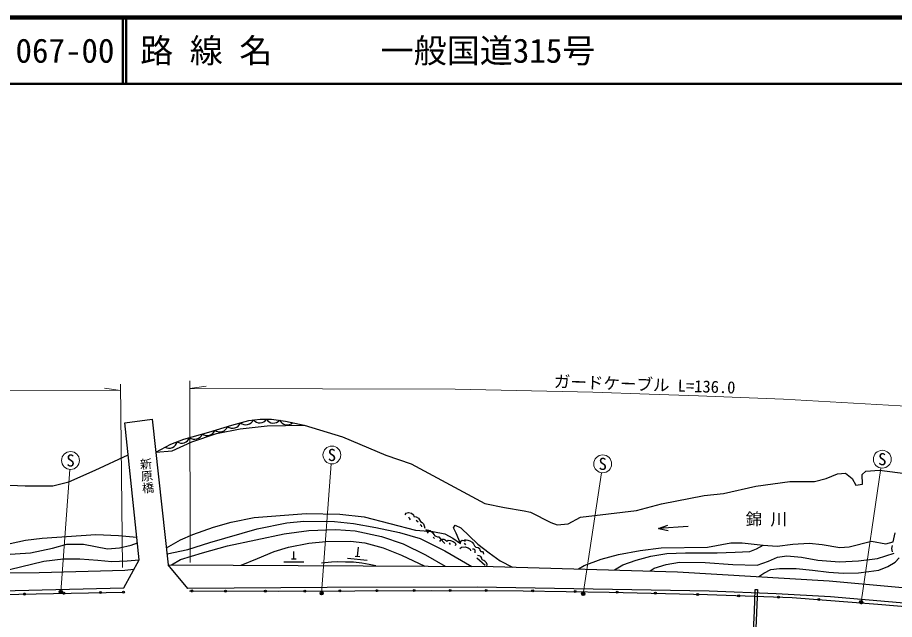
# Model space of a CAD drawing. Units: millimetres at full size, sheet at 1:1000; details may follow other scales. Extents: x 40000 to 680000, y 20000 to 380000.
# Drawn here: x 161828 to 294450, y 289031 to 380000 of the extents above; entities that cross this region are included whole.
import ezdxf
from ezdxf.enums import TextEntityAlignment as Align

# ---------------------------------------------------------------- set-up
doc = ezdxf.new("R2010")
doc.units = ezdxf.units.MM
doc.header["$LTSCALE"] = 1000
for name, color, linetype, lineweight in [('M-BGD', 7, 'Continuous', 25), ('M-BGD-HTXT', 7, 'Continuous', 13), ('M-STR-HTXT', 7, 'Continuous', 13), ('M-STR-STRC', 7, 'Continuous', 25), ('M-TTL', 2, 'Continuous', 140), ('M-TTL-LINE', 7, 'Continuous', 50)]:
    doc.layers.add(name, color=color, linetype=linetype, lineweight=lineweight)
doc.layers.add('M-BMK-HTXT', color=7, linetype='Continuous')
doc.layers.add('M-TTL-TXT', color=7, linetype='Continuous')
doc.styles.add('@ＭＳ ゴシック', font='')
doc.styles.add('ＭＳ ゴシック', font='')
doc.styles.get('@ＭＳ ゴシック').set_extended_font_data('@MS Gothic')
doc.styles.get('ＭＳ ゴシック').set_extended_font_data('MS Gothic')

msp = doc.modelspace()

# ---------------------------------------------------------------- hatches: boundary and pattern name
at = {"layer": 'M-STR-STRC'}
for points in [[(168582, 293306, -1), (168143, 293067, -0.41421), (168243, 293406, -0.41421)], [(208041, 293119, -1), (207602, 292880, -0.41421), (207702, 293219, -0.41421)], [(247597, 293013, -1), (247158, 292774, -0.41421), (247258, 293113, -0.41421)], [(289620, 291785, -1), (289181, 291546, -0.41421), (289281, 291885, -0.41421)]]:
    msp.add_hatch(color=256, dxfattribs=at).paths.add_polyline_path(points)

# ---------------------------------------------------------------- linework, layer by layer
at = {"layer": 'M-BGD'}
for p, q in [((222101, 304025), (222409, 303783)), ((223990, 302095), (223619, 302512)), ((258740, 302780), (260157, 303272)), ((263228, 303104), (258740, 302780)), ((258740, 302780), (260213, 302497)), ((224682, 301464), (224865, 301254)), ((213260, 298574), (213399, 299958)), ((227114, 300624), (227279, 300344)), ((229372, 300565), (229578, 300297)), ((203603, 298184), (203603, 299309)), ((212912, 298609), (213608, 298540)), ((202103, 297734), (205103, 297734)), ((203253, 298184), (203953, 298184)), ((211723, 298276), (214708, 297977)), ((231271, 298332), (232529, 297238))]:
    msp.add_line(p, q, dxfattribs=at)
for points in [[(103749, 292766), (115081, 292742), (129553, 292848), (144566, 293217), (159392, 293348), (177882, 293796), (180223, 298055), (178070, 318766), (182209, 319323), (184618, 297305)], [(182758, 314308), (184988, 315540), (186954, 316276), (190754, 317340), (194227, 318388), (196832, 319092), (198503, 319321), (200239, 319289), (202373, 319010), (205178, 318390)], [(182758, 314308), (185215, 314540), (188178, 315872), (191919, 317131), (195511, 317834), (199585, 318279), (205178, 318390), (210993, 316613), (217548, 313874), (221376, 312538), (232508, 306566), (235494, 305943), (238457, 305461), (239383, 305239), (242494, 303685), (243457, 303314), (245086, 303462), (246975, 304499), (255414, 305491), (259210, 306498), (265663, 307756), (268589, 308089), (273478, 309163), (278626, 309866), (282366, 309903), (284107, 310310), (285811, 311014), (287070, 311125), (288070, 310347), (288626, 309348), (289626, 309496), (289551, 310940), (290144, 311458), (292181, 311606), (297639, 310864)], [(154809, 309597), (162974, 309243), (167163, 309216), (169593, 309816), (173553, 311590), (178576, 313894)], [(220465, 304838), (220597, 305102), (220943, 305194), (221420, 305092), (221695, 304848), (221756, 304605), (222106, 304534), (222467, 304340), (222640, 304107), (222793, 303812), (223047, 303670), (223199, 303457), (223301, 303203), (223443, 302837)], [(184341, 299833), (186465, 301064), (188339, 301895), (191468, 302956), (194153, 303729), (197591, 304424), (205467, 305024), (210560, 304948), (214269, 304542), (221995, 302533), (224627, 302341), (226443, 301955), (227640, 301337), (228824, 300505)], [(184439, 298934), (187565, 299614), (190887, 300656), (198054, 302708), (202542, 303645), (205110, 303863), (209745, 303825), (212628, 303535), (216008, 302937), (219605, 302164), (222715, 301276), (226426, 299403), (230540, 297050)], [(220937, 304515), (221069, 304347), (221186, 304098)], [(185095, 297302), (186486, 298068), (189808, 299110), (193594, 300134), (202141, 301972), (205878, 302450), (209963, 302606), (212899, 302432), (216897, 301564), (220162, 300483), (223542, 298803), (226502, 297073)], [(222701, 303395), (222892, 303271), (222921, 303052)], [(223590, 302609), (224232, 302471), (224633, 302145), (224781, 301849), (224914, 301663), (225096, 301602), (225365, 301537), (225557, 301494), (225751, 301281), (226453, 300522)], [(228824, 300505), (228151, 302090), (227746, 302882), (228035, 303268), (228885, 302882), (231454, 300430), (233154, 299078), (234815, 297901), (236670, 296951)], [(160698, 300514), (163010, 301021), (165559, 301324), (173645, 301883), (177077, 301713), (179869, 301459)], [(225672, 300824), (225941, 301170), (226310, 301185), (226522, 301081), (226733, 300882), (226964, 301031), (227329, 300985), (227698, 300801), (228033, 300628), (228106, 300397), (228021, 300148)], [(229312, 300962), (229457, 301075), (229684, 301075), (229922, 300996), (230212, 300911), (230593, 300719), (230770, 300435), (230948, 300160), (231125, 299943), (231495, 299884), (231708, 299750), (231736, 299482), (231885, 299317), (232138, 299277), (232240, 299151), (232323, 298876)], [(246656, 296671), (247525, 297164), (250075, 298129), (252740, 298863), (256005, 299442), (259192, 299847), (266163, 299967), (269717, 300593), (271399, 300619), (274578, 300240), (276714, 300118), (279079, 300428), (281570, 300563), (283502, 300370), (286187, 299926), (287577, 299984), (290969, 300882), (293169, 300481), (294248, 300775), (294538, 302146)], [(158361, 298727), (163769, 299098), (167133, 299826), (169272, 300413), (171808, 300413), (175448, 299724), (177240, 299864), (179038, 300243), (179958, 300607)], [(195626, 297244), (198118, 298222), (200629, 299322), (202812, 299979), (205864, 300538), (208471, 300789), (212160, 300867), (214332, 300615), (217132, 299862), (219894, 298742), (223410, 297090)], [(228718, 299755), (228986, 299967), (229509, 299992), (229964, 299849), (230269, 299656), (230350, 299400)], [(228824, 300505), (228862, 300855), (229053, 300993), (229312, 300962), (229525, 300848)], [(252103, 296519), (253360, 297295), (255388, 297990), (257610, 298607), (260005, 298994), (262863, 299109), (267634, 299090), (270358, 299187), (272579, 299322), (273603, 299689), (274578, 300240)], [(294176, 299253), (294039, 299737), (294169, 300215)], [(230610, 299713), (230853, 299700), (230977, 299554), (230986, 299089)], [(232809, 297038), (232847, 297353), (232771, 297612), (232519, 297820), (232342, 297958), (232121, 298047), (232071, 298299), (231901, 298538), (231661, 298664), (231415, 298696)], [(257511, 296367), (258112, 296793), (259947, 297353), (261956, 297700), (265819, 297623), (269991, 297314), (273661, 297256), (275399, 297835), (276742, 298436), (278191, 298629), (280393, 298456), (282846, 297992), (286149, 297761), (289027, 297896), (291866, 298263), (294384, 299055)], [(158281, 296090), (160633, 296587), (165783, 297843), (168741, 298204), (171260, 298204), (173962, 297988), (176098, 297788), (178405, 297888), (180223, 298055)], [(216000, 297131), (215003, 297357), (213878, 297541), (212622, 297665), (211405, 297711), (210212, 297762), (209300, 297711), (207794, 297543)], [(273945, 295518), (274697, 296023), (275760, 296564), (277054, 296718), (279565, 296718), (282076, 296486), (284548, 296177), (286711, 296042), (288990, 296062), (290574, 296255), (292062, 296486), (293472, 297027), (294534, 297664), (295171, 298340)], [(115860, 294087), (136310, 294532), (136329, 295411), (136607, 295581), (148816, 295822), (155249, 296073), (165102, 296129), (178051, 296501), (179441, 296632)], [(103805, 292278), (138168, 292418), (177856, 293149)], [(187814, 293336), (201312, 293298), (224397, 293429), (238309, 293363), (251310, 293172), (266160, 292779), (278982, 292348), (283498, 292006), (291944, 291348), (302601, 290447), (313624, 289624), (322446, 289091), (322762, 289294)], [(272853, 280707), (273022, 285302), (273296, 290294), (273406, 293576), (273743, 293567), (273177, 280707)]]:
    msp.add_lwpolyline(points, dxfattribs=at)
msp.add_lwpolyline([(322942, 289892), (314658, 290130), (304064, 290811), (284800, 292425), (276568, 292926), (266440, 293330), (231347, 293904), (208661, 293882), (187598, 293698), (184618, 297305), (233782, 297032), (261630, 296251), (284595, 294884), (297883, 293658), (301455, 293114), (310856, 291301), (315125, 291116), (319424, 290783), (321019, 290534)], close=True, dxfattribs=at)
for centre in [(168825, 292982), (174373, 293085), (177856, 293149), (188187, 293335), (193282, 293320), (199308, 293303), (205271, 293320), (210563, 293350), (216181, 293382), (221830, 293414), (227261, 293415), (232691, 293390), (239738, 293342), (246169, 293248), (252510, 293140), (258286, 292987), (162894, 292873), (264687, 292818), (270893, 292620), (276920, 292417), (283003, 292043), (289482, 291539)]:
    msp.add_circle(centre, 150, dxfattribs=at)
for centre, start, end in [((194364, 319192), 232.53915, 338.79936), ((196349, 319694), 229.57651, 335.83671), ((198445, 319988), 220.11725, 326.37746), ((200545, 319959), 212.04071, 318.30091), ((202595, 319689), 206.61096, 312.87116), ((188603, 317517), 232.5149, 338.7751), ((190520, 318064), 233.07132, 339.33152), ((192430, 318629), 233.65778, 339.91798), ((184723, 316163), 241.50764, 347.76785), ((186658, 316924), 235.12247, 341.38267)]:
    msp.add_arc(centre, 1250, start, end, dxfattribs=at)
at = {"layer": 'M-BGD-HTXT'}
for p, q in [((168363, 293187), (169744, 311712)), ((207822, 292999), (209272, 312541)), ((289400, 291665), (292414, 311911)), ((247377, 292894), (250125, 311206))]:
    msp.add_line(p, q, dxfattribs=at)
for centre in [(169844, 313058), (209372, 313887), (292612, 313246), (250326, 312541)]:
    msp.add_circle(centre, 1350, dxfattribs=at)
at = {"layer": 'M-STR-HTXT'}
for p, q in [((187935, 297623), (187898, 325084)), ((104058, 323674), (177415, 323656)), ((177415, 323656), (174984, 323998)), ((177725, 296882), (177403, 324616)), ((187899, 323948), (190331, 324284))]:
    msp.add_line(p, q, dxfattribs=at)
msp.add_lwpolyline([(324568, 319205), (304140, 320816), (277693, 322300), (271161, 322598), (264824, 322834), (257333, 323100), (248825, 323371), (228000, 323857), (187899, 323948)], dxfattribs=at)
at = {"layer": 'M-STR-STRC'}
for centre in [(168363, 293187), (207822, 292999), (247377, 292894), (289400, 291665)]:
    msp.add_circle(centre, 250, dxfattribs=at)
at = {"layer": 'M-TTL'}
msp.add_line((680000, 380000), (40000, 380000), dxfattribs=at)
at = {"layer": 'M-TTL-LINE'}
for p, q in [((177750, 380000), (177750, 370000)), ((178250, 380000), (178250, 370000)), ((40000, 370000), (680000, 370000))]:
    msp.add_line(p, q, dxfattribs=at)

# ---------------------------------------------------------------- texts
at = {"layer": 'M-BGD-HTXT', "style": 'ＭＳ ゴシック'}
for p in [(209372, 313887), (169844, 313058), (250326, 312541), (292612, 313246)]:
    msp.add_text('S', height=1833, dxfattribs=at).set_placement(p, align=Align.MIDDLE_CENTER)
at = {"layer": 'M-BMK-HTXT', "style": '@ＭＳ ゴシック'}
msp.add_text('新原橋', height=1320, rotation=274.977, dxfattribs=at).set_placement((181127, 313422), align=Align.MIDDLE_LEFT)
at = {"layer": 'M-BMK-HTXT', "style": 'ＭＳ ゴシック'}
msp.add_text('錦 川', height=1833, dxfattribs=at).set_placement((271950, 304198), align=Align.MIDDLE_LEFT)
at = {"layer": 'M-STR-HTXT', "style": 'ＭＳ ゴシック'}
msp.add_text('ガードケーブル L=136.0', height=1833, rotation=358.06, dxfattribs=at).set_placement((256619, 323091), align=Align.BOTTOM_CENTER)
at = {"layer": 'M-TTL-TXT', "style": 'ＭＳ ゴシック'}
for s, p in [('067-00', (161521, 375000)), ('路 線 名', (180380, 375000)), ('一般国道315号', (216734, 375000))]:
    msp.add_text(s, height=3666, dxfattribs=at).set_placement(p, align=Align.MIDDLE_LEFT)

doc.saveas('drawing.dxf')
